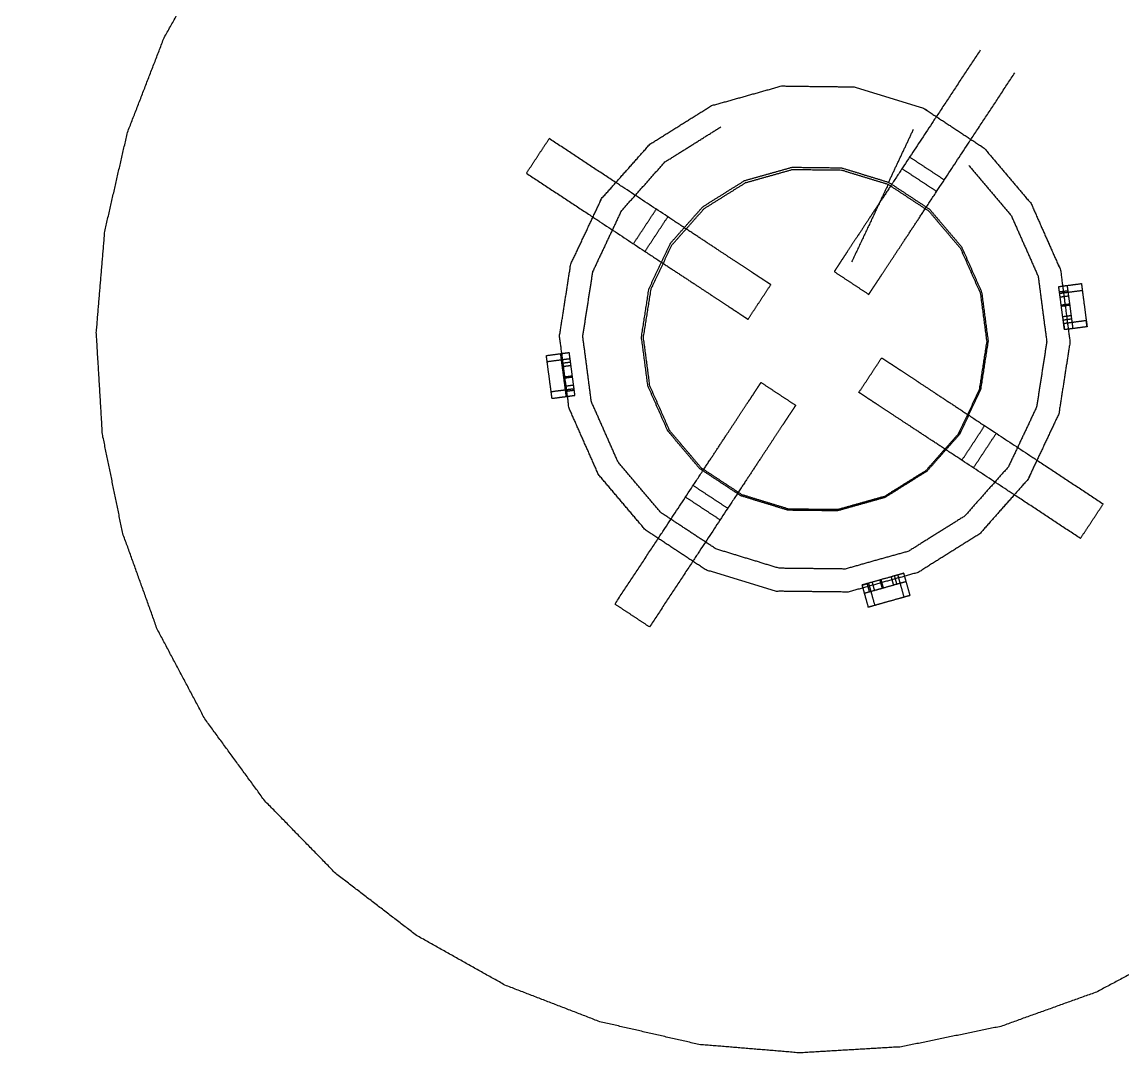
# Model space of a CAD drawing. Header units: millimetres. Extents: x 3429 to 24139, y -631 to 9878.
# Drawn here: x 8327.23 to 8360.21, y 3678.61 to 3710 of the extents above; entities that cross this region are included whole.
import ezdxf

# ---------------------------------------------------------------- set-up
doc = ezdxf.new("R2010")
doc.units = ezdxf.units.MM
for name, color, linetype, lineweight in [('multid_gorunus_3', 23, 'Continuous', 13), ('multid_gorunus_4', 15, 'Continuous', 9), ('multid_gorunus_5', 193, 'Continuous', 5), ('multid_gorunus_6', 54, 'Continuous', 0)]:
    doc.layers.add(name, color=color, linetype=linetype, lineweight=lineweight)

# ---------------------------------------------------------------- blocks, each defined once
blk = doc.blocks.new('grup-2')
at = {"layer": 'multid_gorunus_3', "lineweight": -3}
for points in [[(2177.441, 6078.846), (2177.753, 6078.882), (2178.066, 6078.918), (2178.353, 6079.02), (2178.641, 6079.123), (2178.895, 6079.284), (2179.148, 6079.445), (2179.36, 6079.656), (2179.572, 6079.868), (2179.733, 6080.121), (2179.895, 6080.374), (2179.998, 6080.661), (2180.101, 6080.949), (2180.138, 6081.261), (2180.174, 6081.574), (2179.908, 6143.349), (2179.96, 6195.118), (2179.924, 6195.431), (2179.889, 6195.744), (2179.786, 6196.031), (2179.684, 6196.318), (2179.523, 6196.572), (2179.361, 6196.826), (2179.15, 6197.038), (2178.939, 6197.249), (2178.685, 6197.411), (2178.432, 6197.573), (2178.145, 6197.676), (2177.858, 6197.779), (2177.545, 6197.815), (2177.233, 6197.852), (2142.963, 6197.886), (2108.694, 6197.92), (2108.381, 6197.885), (2108.068, 6197.849), (2107.781, 6197.746), (2107.494, 6197.644), (2107.24, 6197.483), (2106.986, 6197.322), (2106.774, 6197.11), (2106.563, 6196.899), (2106.401, 6196.646), (2106.24, 6196.392), (2106.136, 6196.105), (2106.033, 6195.818), (2105.997, 6195.505), (2105.96, 6195.193), (2106.246, 6153.417), (2106.174, 6081.648), (2106.21, 6081.335), (2106.246, 6081.023), (2106.348, 6080.735), (2106.451, 6080.448), (2106.612, 6080.194), (2106.773, 6079.941), (2106.984, 6079.729), (2107.196, 6079.517), (2107.449, 6079.355), (2107.702, 6079.194), (2107.989, 6079.091), (2108.277, 6078.988), (2108.589, 6078.951), (2108.902, 6078.915), (2143.171, 6078.88), (2177.441, 6078.846)], [(2177.441, 6078.846), (2177.753, 6078.882), (2178.066, 6078.918), (2178.353, 6079.02), (2178.641, 6079.123), (2178.895, 6079.284), (2179.148, 6079.445), (2179.36, 6079.656), (2179.572, 6079.868), (2179.733, 6080.121), (2179.895, 6080.374), (2179.998, 6080.661), (2180.101, 6080.949), (2180.138, 6081.261), (2180.174, 6081.574), (2179.908, 6143.349), (2179.96, 6195.118), (2179.924, 6195.431), (2179.889, 6195.744), (2179.786, 6196.031), (2179.684, 6196.318), (2179.523, 6196.572), (2179.361, 6196.826), (2179.15, 6197.038), (2178.939, 6197.249), (2178.685, 6197.411), (2178.432, 6197.573), (2178.145, 6197.676), (2177.858, 6197.779), (2177.545, 6197.815), (2177.233, 6197.852), (2142.963, 6197.886), (2108.694, 6197.92), (2108.381, 6197.885), (2108.068, 6197.849), (2107.781, 6197.746), (2107.494, 6197.644), (2107.24, 6197.483), (2106.986, 6197.322), (2106.774, 6197.11), (2106.563, 6196.899), (2106.401, 6196.646), (2106.24, 6196.392), (2106.136, 6196.105), (2106.033, 6195.818), (2105.997, 6195.505), (2105.96, 6195.193), (2106.246, 6153.417), (2106.174, 6081.648), (2106.21, 6081.335), (2106.246, 6081.023), (2106.348, 6080.735), (2106.451, 6080.448), (2106.612, 6080.194), (2106.773, 6079.941), (2106.984, 6079.729), (2107.196, 6079.517), (2107.449, 6079.355), (2107.702, 6079.194), (2107.989, 6079.091), (2108.277, 6078.988), (2108.589, 6078.951), (2108.902, 6078.915), (2143.171, 6078.88), (2177.441, 6078.846)], [(2178.182, 6078.431), (2177.812, 6078.388), (2177.442, 6078.346), (2143.171, 6078.38), (2108.899, 6078.415), (2108.529, 6078.458), (2108.16, 6078.501), (2107.82, 6078.623), (2107.481, 6078.745), (2107.181, 6078.936), (2106.881, 6079.127), (2106.632, 6079.377), (2106.382, 6079.627), (2106.191, 6079.927), (2106.001, 6080.227), (2105.88, 6080.567), (2105.759, 6080.907), (2105.716, 6081.277), (2105.674, 6081.647), (2105.746, 6153.418), (2105.46, 6195.195), (2105.503, 6195.565), (2105.546, 6195.935), (2105.668, 6196.274), (2105.79, 6196.614), (2105.981, 6196.913), (2106.172, 6197.213), (2106.422, 6197.463), (2106.673, 6197.713), (2106.973, 6197.903), (2107.273, 6198.093), (2107.612, 6198.215), (2107.952, 6198.336), (2108.322, 6198.378), (2108.692, 6198.42), (2142.964, 6198.386), (2177.235, 6198.352), (2177.605, 6198.309), (2177.975, 6198.266), (2178.314, 6198.144), (2178.654, 6198.022), (2178.953, 6197.831), (2179.253, 6197.64), (2179.503, 6197.39), (2179.753, 6197.139), (2179.943, 6196.839), (2180.133, 6196.539), (2180.255, 6196.2), (2180.376, 6195.86), (2180.418, 6195.49), (2180.46, 6195.12), (2180.408, 6143.348), (2180.674, 6081.571), (2180.631, 6081.201), (2180.588, 6080.832), (2180.466, 6080.492), (2180.344, 6080.153), (2180.153, 6079.853), (2179.962, 6079.553), (2179.712, 6079.304), (2179.462, 6079.054), (2179.162, 6078.863), (2178.862, 6078.673), (2178.522, 6078.552), (2178.182, 6078.431)], [(2178.182, 6078.431), (2177.812, 6078.388), (2177.442, 6078.346), (2143.171, 6078.38), (2108.899, 6078.415), (2108.529, 6078.458), (2108.16, 6078.501), (2107.82, 6078.623), (2107.481, 6078.745), (2107.181, 6078.936), (2106.881, 6079.127), (2106.632, 6079.377), (2106.382, 6079.627), (2106.191, 6079.927), (2106.001, 6080.227), (2105.88, 6080.567), (2105.759, 6080.907), (2105.716, 6081.277), (2105.674, 6081.647), (2105.746, 6153.418), (2105.46, 6195.195), (2105.503, 6195.565), (2105.546, 6195.935), (2105.668, 6196.274), (2105.79, 6196.614), (2105.981, 6196.913), (2106.172, 6197.213), (2106.422, 6197.463), (2106.673, 6197.713), (2106.973, 6197.903), (2107.273, 6198.093), (2107.612, 6198.215), (2107.952, 6198.336), (2108.322, 6198.378), (2108.692, 6198.42), (2142.964, 6198.386), (2177.235, 6198.352), (2177.605, 6198.309), (2177.975, 6198.266), (2178.314, 6198.144), (2178.654, 6198.022), (2178.953, 6197.831), (2179.253, 6197.64), (2179.503, 6197.39), (2179.753, 6197.139), (2179.943, 6196.839), (2180.133, 6196.539), (2180.255, 6196.2), (2180.376, 6195.86), (2180.418, 6195.49), (2180.46, 6195.12), (2180.408, 6143.348), (2180.674, 6081.571), (2180.631, 6081.201), (2180.588, 6080.832), (2180.466, 6080.492), (2180.344, 6080.153), (2180.153, 6079.853), (2179.962, 6079.553), (2179.712, 6079.304), (2179.462, 6079.054), (2179.162, 6078.863), (2178.862, 6078.673), (2178.522, 6078.552), (2178.182, 6078.431)]]:
    blk.add_open_spline(points, degree=2, knots=[-16, -16, -16, -15, -15, -14, -14, -13, -13, -12, -12, -11, -11, -10, -10, -9, -9, -8, -8, -7, -7, -6, -6, -5, -5, -4, -4, -3, -3, -2, -2, -1, -1, 0, 0, 1, 1, 2, 2, 3, 3, 4, 4, 5, 5, 6, 6, 7, 7, 8, 8, 9, 9, 10, 10, 11, 11, 12, 12, 13, 13, 14, 14, 15, 15, 16, 16, 16], dxfattribs=at)
at = {"layer": 'multid_gorunus_4', "lineweight": -3}
blk.add_open_spline([(2129.453, 6145.841), (2128.225, 6146.738), (2126.996, 6147.635), (2125.908, 6148.698), (2124.821, 6149.762), (2123.894, 6150.968), (2122.968, 6152.175), (2122.224, 6153.502), (2121.48, 6154.829), (2120.931, 6156.247), (2120.383, 6157.666), (2120.042, 6159.149), (2119.702, 6160.632), (2119.575, 6162.148), (2119.449, 6163.664), (2119.54, 6165.182), (2119.631, 6166.701), (2119.937, 6168.191), (2120.242, 6169.681), (2120.758, 6171.112), (2121.273, 6172.543), (2121.986, 6173.887), (2122.699, 6175.231), (2123.597, 6176.459), (2124.495, 6177.687), (2125.557, 6178.776), (2126.62, 6179.864), (2127.827, 6180.79), (2129.035, 6181.715), (2130.361, 6182.46), (2131.687, 6183.205), (2133.107, 6183.753), (2134.526, 6184.3), (2136.008, 6184.642), (2137.491, 6184.983), (2139.007, 6185.109), (2140.523, 6185.234), (2142.041, 6185.144), (2143.56, 6185.054), (2145.05, 6184.747), (2146.54, 6184.441), (2147.972, 6183.926), (2149.403, 6183.412), (2150.746, 6182.698), (2152.09, 6181.984), (2153.318, 6181.087), (2154.547, 6180.19), (2155.635, 6179.127), (2156.723, 6178.063), (2157.649, 6176.856), (2158.575, 6175.65), (2159.319, 6174.323), (2160.063, 6172.996), (2160.612, 6171.577), (2161.161, 6170.158), (2161.501, 6168.676), (2161.841, 6167.193), (2161.968, 6165.677), (2162.095, 6164.161), (2162.003, 6162.643), (2161.912, 6161.124), (2161.606, 6159.634), (2161.301, 6158.144), (2160.785, 6156.713), (2160.27, 6155.281), (2159.557, 6153.937), (2158.844, 6152.594), (2157.946, 6151.366), (2157.048, 6150.138), (2155.986, 6149.049), (2154.923, 6147.961), (2153.716, 6147.035), (2152.508, 6146.11), (2151.182, 6145.365), (2149.856, 6144.62), (2148.437, 6144.072), (2147.017, 6143.524), (2145.535, 6143.183), (2144.052, 6142.842), (2142.536, 6142.716), (2141.02, 6142.591), (2139.502, 6142.681), (2137.983, 6142.771), (2136.493, 6143.078), (2135.003, 6143.384), (2133.572, 6143.899), (2132.14, 6144.413), (2130.797, 6145.127), (2129.453, 6145.841)], degree=2, knots=[30, 30, 30, 31, 31, 32, 32, 33, 33, 34, 34, 35, 35, 36, 36, 37, 37, 38, 38, 39, 39, 40, 40, 41, 41, 42, 42, 43, 43, 44, 44, 45, 45, 46, 46, 47, 47, 48, 48, 49, 49, 50, 50, 51, 51, 52, 52, 53, 53, 54, 54, 55, 55, 56, 56, 57, 57, 58, 58, 59, 59, 60, 60, 61, 61, 62, 62, 63, 63, 64, 64, 65, 65, 66, 66, 67, 67, 68, 68, 69, 69, 70, 70, 71, 71, 72, 72, 73, 73, 74, 74, 74], dxfattribs=at)
blk.add_open_spline([(2129.453, 6145.841), (2128.225, 6146.738), (2126.996, 6147.635), (2125.908, 6148.698), (2124.821, 6149.762), (2123.894, 6150.968), (2122.968, 6152.175), (2122.224, 6153.502), (2121.48, 6154.829), (2120.931, 6156.247), (2120.383, 6157.666), (2120.042, 6159.149), (2119.702, 6160.632), (2119.575, 6162.148), (2119.449, 6163.664), (2119.54, 6165.182), (2119.631, 6166.701), (2119.937, 6168.191), (2120.242, 6169.681), (2120.758, 6171.112), (2121.273, 6172.543), (2121.986, 6173.887), (2122.699, 6175.231), (2123.597, 6176.459), (2124.495, 6177.687), (2125.557, 6178.776), (2126.62, 6179.864), (2127.827, 6180.79), (2129.035, 6181.715), (2130.361, 6182.46), (2131.687, 6183.205), (2133.107, 6183.753), (2134.526, 6184.3), (2136.008, 6184.642), (2137.491, 6184.983), (2139.007, 6185.109), (2140.523, 6185.234), (2142.041, 6185.144), (2143.56, 6185.054), (2145.05, 6184.747), (2146.54, 6184.441), (2147.972, 6183.926), (2149.403, 6183.412), (2150.746, 6182.698), (2152.09, 6181.984), (2153.318, 6181.087), (2154.547, 6180.19), (2155.635, 6179.127), (2156.723, 6178.063), (2157.649, 6176.856), (2158.575, 6175.65), (2159.319, 6174.323), (2160.063, 6172.996), (2160.612, 6171.577), (2161.161, 6170.158), (2161.501, 6168.676), (2161.841, 6167.193), (2161.968, 6165.677), (2162.095, 6164.161), (2162.003, 6162.643), (2161.912, 6161.124), (2161.606, 6159.634), (2161.301, 6158.144), (2160.785, 6156.713), (2160.27, 6155.281), (2159.557, 6153.937), (2158.844, 6152.594), (2157.946, 6151.366), (2157.048, 6150.138), (2155.986, 6149.049), (2154.923, 6147.961), (2153.716, 6147.035), (2152.508, 6146.11), (2151.182, 6145.365), (2149.856, 6144.62), (2148.437, 6144.072), (2147.017, 6143.524), (2145.535, 6143.183), (2144.052, 6142.842), (2142.536, 6142.716), (2141.02, 6142.591), (2139.502, 6142.681), (2137.983, 6142.771), (2136.493, 6143.078), (2135.003, 6143.384), (2133.572, 6143.899), (2132.14, 6144.413), (2130.797, 6145.127), (2129.453, 6145.841)], degree=2, knots=[30, 30, 30, 31, 31, 32, 32, 33, 33, 34, 34, 35, 35, 36, 36, 37, 37, 38, 38, 39, 39, 40, 40, 41, 41, 42, 42, 43, 43, 44, 44, 45, 45, 46, 46, 47, 47, 48, 48, 49, 49, 50, 50, 51, 51, 52, 52, 53, 53, 54, 54, 55, 55, 56, 56, 57, 57, 58, 58, 59, 59, 60, 60, 61, 61, 62, 62, 63, 63, 64, 64, 65, 65, 66, 66, 67, 67, 68, 68, 69, 69, 70, 70, 71, 71, 72, 72, 73, 73, 74, 74, 74], dxfattribs=at)
at = {"layer": 'multid_gorunus_5', "lineweight": -3}
for points, knots in [([(2135.622, 6172.626), (2136.265, 6171.651), (2136.908, 6170.676), (2137.436, 6169.875), (2137.964, 6169.074), (2138.231, 6168.669), (2138.499, 6168.263), (2138.726, 6167.918), (2138.954, 6167.573), (2139.141, 6167.289), (2139.328, 6167.005), (2139.474, 6166.784), (2139.62, 6166.562), (2139.725, 6166.403), (2139.829, 6166.245), (2139.892, 6166.149), (2139.955, 6166.054), (2139.976, 6166.022), (2139.997, 6165.99)], [6, 6, 6, 7, 7, 8, 8, 9, 9, 10, 10, 11, 11, 12, 12, 13, 13, 14, 14, 15, 15, 15]), ([(2135.622, 6172.626), (2136.265, 6171.651), (2136.908, 6170.676), (2137.436, 6169.875), (2137.964, 6169.074), (2138.231, 6168.669), (2138.499, 6168.263), (2138.726, 6167.918), (2138.954, 6167.573), (2139.141, 6167.289), (2139.328, 6167.005), (2139.474, 6166.784), (2139.62, 6166.562), (2139.725, 6166.403), (2139.829, 6166.245), (2139.892, 6166.149), (2139.955, 6166.054), (2139.976, 6166.022), (2139.997, 6165.99)], [6, 6, 6, 7, 7, 8, 8, 9, 9, 10, 10, 11, 11, 12, 12, 13, 13, 14, 14, 15, 15, 15]), ([(2138.961, 6165.307), (2138.94, 6165.339), (2138.919, 6165.371), (2138.856, 6165.466), (2138.794, 6165.562), (2138.689, 6165.721), (2138.584, 6165.879), (2138.438, 6166.101), (2138.292, 6166.322), (2138.105, 6166.606), (2137.918, 6166.89), (2137.691, 6167.235), (2137.463, 6167.58), (2137.196, 6167.986), (2136.928, 6168.392), (2136.4, 6169.192), (2135.872, 6169.993), (2135.229, 6170.968), (2134.587, 6171.943)], [-2, -2, -2, -1, -1, 0, 0, 1, 1, 2, 2, 3, 3, 4, 4, 5, 5, 6, 6, 7, 7, 7]), ([(2138.961, 6165.307), (2138.94, 6165.339), (2138.919, 6165.371), (2138.856, 6165.466), (2138.794, 6165.562), (2138.689, 6165.721), (2138.584, 6165.879), (2138.438, 6166.101), (2138.292, 6166.322), (2138.105, 6166.606), (2137.918, 6166.89), (2137.691, 6167.235), (2137.463, 6167.58), (2137.196, 6167.986), (2136.928, 6168.392), (2136.4, 6169.192), (2135.872, 6169.993), (2135.229, 6170.968), (2134.587, 6171.943)], [-2, -2, -2, -1, -1, 0, 0, 1, 1, 2, 2, 3, 3, 4, 4, 5, 5, 6, 6, 7, 7, 7]), ([(2141.896, 6165.598), (2141.927, 6165.619), (2141.959, 6165.64), (2142.055, 6165.703), (2142.15, 6165.765), (2142.309, 6165.87), (2142.467, 6165.975), (2142.689, 6166.121), (2142.91, 6166.267), (2143.194, 6166.454), (2143.478, 6166.641), (2143.823, 6166.868), (2144.168, 6167.096), (2144.574, 6167.363), (2144.98, 6167.631), (2145.78, 6168.159), (2146.581, 6168.687), (2147.556, 6169.329), (2148.531, 6169.972)], [-2, -2, -2, -1, -1, 0, 0, 1, 1, 2, 2, 3, 3, 4, 4, 5, 5, 6, 6, 7, 7, 7]), ([(2141.896, 6165.598), (2141.927, 6165.619), (2141.959, 6165.64), (2142.055, 6165.703), (2142.15, 6165.765), (2142.309, 6165.87), (2142.467, 6165.975), (2142.689, 6166.121), (2142.91, 6166.267), (2143.194, 6166.454), (2143.478, 6166.641), (2143.823, 6166.868), (2144.168, 6167.096), (2144.574, 6167.363), (2144.98, 6167.631), (2145.78, 6168.159), (2146.581, 6168.687), (2147.556, 6169.329), (2148.531, 6169.972)], [-2, -2, -2, -1, -1, 0, 0, 1, 1, 2, 2, 3, 3, 4, 4, 5, 5, 6, 6, 7, 7, 7]), ([(2149.214, 6168.936), (2149.043, 6169.195), (2148.873, 6169.454), (2148.702, 6169.713), (2148.531, 6169.972)], [0, 0, 0, 1, 1, 2, 2, 2]), ([(2149.214, 6168.936), (2149.043, 6169.195), (2148.873, 6169.454), (2148.702, 6169.713), (2148.531, 6169.972)], [0, 0, 0, 1, 1, 2, 2, 2]), ([(2137.736, 6169.421), (2137.477, 6169.25), (2137.218, 6169.079), (2136.959, 6168.909), (2136.7, 6168.738)], [0, 0, 0, 1, 1, 2, 2, 2]), ([(2137.736, 6169.421), (2137.477, 6169.25), (2137.218, 6169.079), (2136.959, 6168.909), (2136.7, 6168.738)], [0, 0, 0, 1, 1, 2, 2, 2]), ([(2137.964, 6169.074), (2137.705, 6168.904), (2137.446, 6168.733), (2137.187, 6168.562), (2136.928, 6168.392)], [0, 0, 0, 1, 1, 2, 2, 2]), ([(2137.964, 6169.074), (2137.705, 6168.904), (2137.446, 6168.733), (2137.187, 6168.562), (2136.928, 6168.392)], [0, 0, 0, 1, 1, 2, 2, 2]), ([(2149.214, 6168.936), (2148.239, 6168.294), (2147.264, 6167.651), (2146.463, 6167.123), (2145.663, 6166.595), (2145.257, 6166.328), (2144.851, 6166.06), (2144.506, 6165.833), (2144.161, 6165.605), (2143.877, 6165.418), (2143.593, 6165.231), (2143.372, 6165.085), (2143.15, 6164.939), (2142.991, 6164.834), (2142.833, 6164.73), (2142.737, 6164.667), (2142.642, 6164.604), (2142.61, 6164.583), (2142.578, 6164.562)], [6, 6, 6, 7, 7, 8, 8, 9, 9, 10, 10, 11, 11, 12, 12, 13, 13, 14, 14, 15, 15, 15]), ([(2149.214, 6168.936), (2148.239, 6168.294), (2147.264, 6167.651), (2146.463, 6167.123), (2145.663, 6166.595), (2145.257, 6166.328), (2144.851, 6166.06), (2144.506, 6165.833), (2144.161, 6165.605), (2143.877, 6165.418), (2143.593, 6165.231), (2143.372, 6165.085), (2143.15, 6164.939), (2142.991, 6164.834), (2142.833, 6164.73), (2142.737, 6164.667), (2142.642, 6164.604), (2142.61, 6164.583), (2142.578, 6164.562)], [6, 6, 6, 7, 7, 8, 8, 9, 9, 10, 10, 11, 11, 12, 12, 13, 13, 14, 14, 15, 15, 15]), ([(2146.009, 6166.823), (2145.838, 6167.082), (2145.667, 6167.341), (2145.497, 6167.6), (2145.326, 6167.859)], [0, 0, 0, 1, 1, 2, 2, 2]), ([(2146.009, 6166.823), (2145.838, 6167.082), (2145.667, 6167.341), (2145.497, 6167.6), (2145.326, 6167.859)], [0, 0, 0, 1, 1, 2, 2, 2]), ([(2145.663, 6166.595), (2145.492, 6166.854), (2145.321, 6167.113), (2145.15, 6167.372), (2144.98, 6167.631)], [0, 0, 0, 1, 1, 2, 2, 2]), ([(2145.663, 6166.595), (2145.492, 6166.854), (2145.321, 6167.113), (2145.15, 6167.372), (2144.98, 6167.631)], [0, 0, 0, 1, 1, 2, 2, 2]), ([(2139.997, 6165.99), (2139.738, 6165.82), (2139.479, 6165.649), (2139.22, 6165.478), (2138.961, 6165.307)], [0, 0, 0, 1, 1, 2, 2, 2]), ([(2139.997, 6165.99), (2139.738, 6165.82), (2139.479, 6165.649), (2139.22, 6165.478), (2138.961, 6165.307)], [0, 0, 0, 1, 1, 2, 2, 2]), ([(2132.593, 6165.631), (2132.583, 6165.554), (2132.573, 6165.476), (2132.547, 6165.278), (2132.521, 6165.081), (2132.491, 6164.857), (2132.462, 6164.632), (2132.442, 6164.486), (2132.423, 6164.339)], [9, 9, 9, 10, 10, 11, 11, 12, 12, 13, 13, 13]), ([(2132.593, 6165.631), (2132.583, 6165.554), (2132.573, 6165.476), (2132.547, 6165.278), (2132.521, 6165.081), (2132.491, 6164.857), (2132.462, 6164.632), (2132.442, 6164.486), (2132.423, 6164.339)], [9, 9, 9, 10, 10, 11, 11, 12, 12, 13, 13, 13]), ([(2132.423, 6164.339), (2132.633, 6164.312), (2132.842, 6164.284), (2132.972, 6164.267), (2133.101, 6164.25), (2133.12, 6164.396), (2133.139, 6164.543), (2133.169, 6164.767), (2133.199, 6164.992), (2133.225, 6165.189), (2133.251, 6165.386), (2133.261, 6165.464), (2133.271, 6165.542)], [33, 33, 33, 34, 34, 35, 35, 36, 36, 37, 37, 38, 38, 39, 39, 39]), ([(2132.423, 6164.339), (2132.633, 6164.312), (2132.842, 6164.284), (2132.972, 6164.267), (2133.101, 6164.25), (2133.12, 6164.396), (2133.139, 6164.543), (2133.169, 6164.767), (2133.199, 6164.992), (2133.225, 6165.189), (2133.251, 6165.386), (2133.261, 6165.464), (2133.271, 6165.542)], [33, 33, 33, 34, 34, 35, 35, 36, 36, 37, 37, 38, 38, 39, 39, 39]), ([(2133.271, 6165.542), (2133.142, 6165.559), (2133.013, 6165.576), (2132.803, 6165.604), (2132.593, 6165.631)], [0, 0, 0, 1, 1, 2, 2, 2]), ([(2133.271, 6165.542), (2133.142, 6165.559), (2133.013, 6165.576), (2132.803, 6165.604), (2132.593, 6165.631)], [0, 0, 0, 1, 1, 2, 2, 2]), ([(2132.842, 6164.284), (2132.862, 6164.431), (2132.881, 6164.577), (2132.911, 6164.801), (2132.94, 6165.026), (2132.966, 6165.223), (2132.992, 6165.42), (2133.003, 6165.498), (2133.013, 6165.576)], [0, 0, 0, 1, 1, 2, 2, 3, 3, 4, 4, 4]), ([(2132.842, 6164.284), (2132.862, 6164.431), (2132.881, 6164.577), (2132.911, 6164.801), (2132.94, 6165.026), (2132.966, 6165.223), (2132.992, 6165.42), (2133.003, 6165.498), (2133.013, 6165.576)], [0, 0, 0, 1, 1, 2, 2, 3, 3, 4, 4, 4]), ([(2142.578, 6164.562), (2142.408, 6164.821), (2142.237, 6165.08), (2142.066, 6165.339), (2141.896, 6165.598)], [0, 0, 0, 1, 1, 2, 2, 2]), ([(2142.578, 6164.562), (2142.408, 6164.821), (2142.237, 6165.08), (2142.066, 6165.339), (2141.896, 6165.598)], [0, 0, 0, 1, 1, 2, 2, 2]), ([(2133.245, 6165.34), (2133.115, 6165.357), (2132.986, 6165.374), (2132.777, 6165.402), (2132.567, 6165.429)], [0, 0, 0, 1, 1, 2, 2, 2]), ([(2133.245, 6165.34), (2133.115, 6165.357), (2132.986, 6165.374), (2132.777, 6165.402), (2132.567, 6165.429)], [0, 0, 0, 1, 1, 2, 2, 2]), ([(2133.126, 6164.44), (2132.997, 6164.457), (2132.868, 6164.474), (2132.658, 6164.502), (2132.448, 6164.529)], [1, 1, 1, 2, 2, 3, 3, 3]), ([(2133.126, 6164.44), (2132.997, 6164.457), (2132.868, 6164.474), (2132.658, 6164.502), (2132.448, 6164.529)], [1, 1, 1, 2, 2, 3, 3, 3]), ([(2148.617, 6163.477), (2148.407, 6163.504), (2148.197, 6163.532), (2148.068, 6163.549), (2147.939, 6163.566), (2147.92, 6163.42), (2147.9, 6163.273), (2147.871, 6163.049), (2147.841, 6162.825), (2147.815, 6162.627), (2147.789, 6162.43), (2147.779, 6162.352), (2147.769, 6162.274)], [33, 33, 33, 34, 34, 35, 35, 36, 36, 37, 37, 38, 38, 39, 39, 39]), ([(2148.617, 6163.477), (2148.407, 6163.504), (2148.197, 6163.532), (2148.068, 6163.549), (2147.939, 6163.566), (2147.92, 6163.42), (2147.9, 6163.273), (2147.871, 6163.049), (2147.841, 6162.825), (2147.815, 6162.627), (2147.789, 6162.43), (2147.779, 6162.352), (2147.769, 6162.274)], [33, 33, 33, 34, 34, 35, 35, 36, 36, 37, 37, 38, 38, 39, 39, 39]), ([(2148.197, 6163.532), (2148.178, 6163.386), (2148.159, 6163.239), (2148.129, 6163.015), (2148.1, 6162.791), (2148.073, 6162.593), (2148.047, 6162.396), (2148.037, 6162.318), (2148.027, 6162.24)], [0, 0, 0, 1, 1, 2, 2, 3, 3, 4, 4, 4]), ([(2148.197, 6163.532), (2148.178, 6163.386), (2148.159, 6163.239), (2148.129, 6163.015), (2148.1, 6162.791), (2148.073, 6162.593), (2148.047, 6162.396), (2148.037, 6162.318), (2148.027, 6162.24)], [0, 0, 0, 1, 1, 2, 2, 3, 3, 4, 4, 4]), ([(2138.574, 6163.408), (2138.542, 6163.387), (2138.51, 6163.366), (2138.415, 6163.303), (2138.32, 6163.24), (2138.161, 6163.136), (2138.002, 6163.031), (2137.781, 6162.885), (2137.559, 6162.739), (2137.276, 6162.552), (2136.992, 6162.365), (2136.647, 6162.137), (2136.301, 6161.91), (2135.896, 6161.642), (2135.49, 6161.375), (2134.689, 6160.847), (2133.889, 6160.319), (2132.914, 6159.676), (2131.939, 6159.033)], [-2, -2, -2, -1, -1, 0, 0, 1, 1, 2, 2, 3, 3, 4, 4, 5, 5, 6, 6, 7, 7, 7]), ([(2138.574, 6163.408), (2138.542, 6163.387), (2138.51, 6163.366), (2138.415, 6163.303), (2138.32, 6163.24), (2138.161, 6163.136), (2138.002, 6163.031), (2137.781, 6162.885), (2137.559, 6162.739), (2137.276, 6162.552), (2136.992, 6162.365), (2136.647, 6162.137), (2136.301, 6161.91), (2135.896, 6161.642), (2135.49, 6161.375), (2134.689, 6160.847), (2133.889, 6160.319), (2132.914, 6159.676), (2131.939, 6159.033)], [-2, -2, -2, -1, -1, 0, 0, 1, 1, 2, 2, 3, 3, 4, 4, 5, 5, 6, 6, 7, 7, 7]), ([(2139.257, 6162.372), (2139.086, 6162.631), (2138.915, 6162.89), (2138.745, 6163.149), (2138.574, 6163.408)], [0, 0, 0, 1, 1, 2, 2, 2]), ([(2139.257, 6162.372), (2139.086, 6162.631), (2138.915, 6162.89), (2138.745, 6163.149), (2138.574, 6163.408)], [0, 0, 0, 1, 1, 2, 2, 2]), ([(2147.914, 6163.376), (2148.043, 6163.359), (2148.172, 6163.342), (2148.382, 6163.315), (2148.592, 6163.287)], [1, 1, 1, 2, 2, 3, 3, 3]), ([(2147.914, 6163.376), (2148.043, 6163.359), (2148.172, 6163.342), (2148.382, 6163.315), (2148.592, 6163.287)], [1, 1, 1, 2, 2, 3, 3, 3]), ([(2148.446, 6162.185), (2148.457, 6162.263), (2148.467, 6162.341), (2148.493, 6162.538), (2148.519, 6162.735), (2148.549, 6162.96), (2148.578, 6163.184), (2148.598, 6163.33), (2148.617, 6163.477)], [9, 9, 9, 10, 10, 11, 11, 12, 12, 13, 13, 13]), ([(2148.446, 6162.185), (2148.457, 6162.263), (2148.467, 6162.341), (2148.493, 6162.538), (2148.519, 6162.735), (2148.549, 6162.96), (2148.578, 6163.184), (2148.598, 6163.33), (2148.617, 6163.477)], [9, 9, 9, 10, 10, 11, 11, 12, 12, 13, 13, 13]), ([(2142.187, 6162.669), (2141.928, 6162.498), (2141.669, 6162.327), (2141.41, 6162.157), (2141.151, 6161.986)], [0, 0, 0, 1, 1, 2, 2, 2]), ([(2142.187, 6162.669), (2141.928, 6162.498), (2141.669, 6162.327), (2141.41, 6162.157), (2141.151, 6161.986)], [0, 0, 0, 1, 1, 2, 2, 2]), ([(2146.561, 6156.033), (2145.919, 6157.008), (2145.276, 6157.984), (2144.748, 6158.784), (2144.22, 6159.585), (2143.953, 6159.991), (2143.685, 6160.396), (2143.458, 6160.741), (2143.23, 6161.087), (2143.043, 6161.37), (2142.856, 6161.654), (2142.71, 6161.876), (2142.564, 6162.097), (2142.459, 6162.256), (2142.355, 6162.414), (2142.292, 6162.51), (2142.229, 6162.605), (2142.208, 6162.637), (2142.187, 6162.669)], [6, 6, 6, 7, 7, 8, 8, 9, 9, 10, 10, 11, 11, 12, 12, 13, 13, 14, 14, 15, 15, 15]), ([(2146.561, 6156.033), (2145.919, 6157.008), (2145.276, 6157.984), (2144.748, 6158.784), (2144.22, 6159.585), (2143.953, 6159.991), (2143.685, 6160.396), (2143.458, 6160.741), (2143.23, 6161.087), (2143.043, 6161.37), (2142.856, 6161.654), (2142.71, 6161.876), (2142.564, 6162.097), (2142.459, 6162.256), (2142.355, 6162.414), (2142.292, 6162.51), (2142.229, 6162.605), (2142.208, 6162.637), (2142.187, 6162.669)], [6, 6, 6, 7, 7, 8, 8, 9, 9, 10, 10, 11, 11, 12, 12, 13, 13, 14, 14, 15, 15, 15]), ([(2132.621, 6157.997), (2133.597, 6158.64), (2134.572, 6159.283), (2135.372, 6159.811), (2136.173, 6160.339), (2136.579, 6160.606), (2136.984, 6160.874), (2137.33, 6161.101), (2137.675, 6161.329), (2137.959, 6161.516), (2138.242, 6161.703), (2138.464, 6161.849), (2138.685, 6161.995), (2138.844, 6162.1), (2139.003, 6162.204), (2139.098, 6162.267), (2139.193, 6162.33), (2139.225, 6162.351), (2139.257, 6162.372)], [6, 6, 6, 7, 7, 8, 8, 9, 9, 10, 10, 11, 11, 12, 12, 13, 13, 14, 14, 15, 15, 15]), ([(2132.621, 6157.997), (2133.597, 6158.64), (2134.572, 6159.283), (2135.372, 6159.811), (2136.173, 6160.339), (2136.579, 6160.606), (2136.984, 6160.874), (2137.33, 6161.101), (2137.675, 6161.329), (2137.959, 6161.516), (2138.242, 6161.703), (2138.464, 6161.849), (2138.685, 6161.995), (2138.844, 6162.1), (2139.003, 6162.204), (2139.098, 6162.267), (2139.193, 6162.33), (2139.225, 6162.351), (2139.257, 6162.372)], [6, 6, 6, 7, 7, 8, 8, 9, 9, 10, 10, 11, 11, 12, 12, 13, 13, 14, 14, 15, 15, 15]), ([(2147.769, 6162.274), (2147.898, 6162.257), (2148.027, 6162.24), (2148.237, 6162.212), (2148.446, 6162.185)], [0, 0, 0, 1, 1, 2, 2, 2]), ([(2147.769, 6162.274), (2147.898, 6162.257), (2148.027, 6162.24), (2148.237, 6162.212), (2148.446, 6162.185)], [0, 0, 0, 1, 1, 2, 2, 2]), ([(2147.795, 6162.476), (2147.924, 6162.459), (2148.054, 6162.442), (2148.263, 6162.415), (2148.473, 6162.387)], [0, 0, 0, 1, 1, 2, 2, 2]), ([(2147.795, 6162.476), (2147.924, 6162.459), (2148.054, 6162.442), (2148.263, 6162.415), (2148.473, 6162.387)], [0, 0, 0, 1, 1, 2, 2, 2]), ([(2141.151, 6161.986), (2141.172, 6161.954), (2141.193, 6161.922), (2141.256, 6161.827), (2141.319, 6161.732), (2141.423, 6161.573), (2141.528, 6161.414), (2141.674, 6161.193), (2141.82, 6160.971), (2142.007, 6160.688), (2142.194, 6160.404), (2142.422, 6160.059), (2142.649, 6159.713), (2142.917, 6159.308), (2143.184, 6158.902), (2143.712, 6158.101), (2144.24, 6157.301), (2144.883, 6156.326), (2145.526, 6155.35)], [-2, -2, -2, -1, -1, 0, 0, 1, 1, 2, 2, 3, 3, 4, 4, 5, 5, 6, 6, 7, 7, 7]), ([(2141.151, 6161.986), (2141.172, 6161.954), (2141.193, 6161.922), (2141.256, 6161.827), (2141.319, 6161.732), (2141.423, 6161.573), (2141.528, 6161.414), (2141.674, 6161.193), (2141.82, 6160.971), (2142.007, 6160.688), (2142.194, 6160.404), (2142.422, 6160.059), (2142.649, 6159.713), (2142.917, 6159.308), (2143.184, 6158.902), (2143.712, 6158.101), (2144.24, 6157.301), (2144.883, 6156.326), (2145.526, 6155.35)], [-2, -2, -2, -1, -1, 0, 0, 1, 1, 2, 2, 3, 3, 4, 4, 5, 5, 6, 6, 7, 7, 7]), ([(2136.173, 6160.339), (2136.002, 6160.598), (2135.831, 6160.857), (2135.661, 6161.116), (2135.49, 6161.375)], [0, 0, 0, 1, 1, 2, 2, 2]), ([(2136.173, 6160.339), (2136.002, 6160.598), (2135.831, 6160.857), (2135.661, 6161.116), (2135.49, 6161.375)], [0, 0, 0, 1, 1, 2, 2, 2]), ([(2135.827, 6160.11), (2135.656, 6160.369), (2135.485, 6160.628), (2135.314, 6160.887), (2135.144, 6161.146)], [0, 0, 0, 1, 1, 2, 2, 2]), ([(2135.827, 6160.11), (2135.656, 6160.369), (2135.485, 6160.628), (2135.314, 6160.887), (2135.144, 6161.146)], [0, 0, 0, 1, 1, 2, 2, 2]), ([(2144.22, 6159.585), (2143.961, 6159.414), (2143.702, 6159.243), (2143.443, 6159.073), (2143.184, 6158.902)], [0, 0, 0, 1, 1, 2, 2, 2]), ([(2144.22, 6159.585), (2143.961, 6159.414), (2143.702, 6159.243), (2143.443, 6159.073), (2143.184, 6158.902)], [0, 0, 0, 1, 1, 2, 2, 2]), ([(2144.448, 6159.238), (2144.189, 6159.068), (2143.931, 6158.897), (2143.672, 6158.726), (2143.413, 6158.556)], [0, 0, 0, 1, 1, 2, 2, 2]), ([(2144.448, 6159.238), (2144.189, 6159.068), (2143.931, 6158.897), (2143.672, 6158.726), (2143.413, 6158.556)], [0, 0, 0, 1, 1, 2, 2, 2]), ([(2132.621, 6157.997), (2132.451, 6158.256), (2132.28, 6158.515), (2132.109, 6158.774), (2131.939, 6159.033)], [0, 0, 0, 1, 1, 2, 2, 2]), ([(2132.621, 6157.997), (2132.451, 6158.256), (2132.28, 6158.515), (2132.109, 6158.774), (2131.939, 6159.033)], [0, 0, 0, 1, 1, 2, 2, 2]), ([(2137.726, 6156.296), (2137.783, 6156.5), (2137.84, 6156.704), (2137.875, 6156.829), (2137.91, 6156.955), (2138.053, 6156.915), (2138.195, 6156.875), (2138.413, 6156.814), (2138.631, 6156.752), (2138.822, 6156.699), (2139.014, 6156.645), (2139.089, 6156.623), (2139.165, 6156.602), (2139.089, 6156.623), (2139.014, 6156.645), (2138.991, 6156.651), (2138.969, 6156.657)], [33, 33, 33, 34, 34, 35, 35, 36, 36, 37, 37, 38, 38, 39, 39, 40, 40, 40.117163, 40.117163, 40.117163]), ([(2137.726, 6156.296), (2137.783, 6156.5), (2137.84, 6156.704), (2137.875, 6156.829), (2137.91, 6156.955), (2138.053, 6156.915), (2138.195, 6156.875), (2138.413, 6156.814), (2138.631, 6156.752), (2138.822, 6156.699), (2139.014, 6156.645), (2139.089, 6156.623), (2139.165, 6156.602), (2139.089, 6156.623), (2139.014, 6156.645), (2138.991, 6156.651), (2138.969, 6156.657)], [33, 33, 33, 34, 34, 35, 35, 36, 36, 37, 37, 38, 38, 39, 39, 40, 40, 40.117163, 40.117163, 40.117163]), ([(2137.84, 6156.704), (2137.982, 6156.664), (2138.124, 6156.624), (2138.342, 6156.563), (2138.56, 6156.501), (2138.752, 6156.448), (2138.943, 6156.394), (2139.019, 6156.373), (2139.095, 6156.351)], [0, 0, 0, 1, 1, 2, 2, 3, 3, 4, 4, 4]), ([(2137.84, 6156.704), (2137.982, 6156.664), (2138.124, 6156.624), (2138.342, 6156.563), (2138.56, 6156.501), (2138.752, 6156.448), (2138.943, 6156.394), (2139.019, 6156.373), (2139.095, 6156.351)], [0, 0, 0, 1, 1, 2, 2, 3, 3, 4, 4, 4]), ([(2138.095, 6156.903), (2138.06, 6156.777), (2138.024, 6156.652), (2137.967, 6156.448), (2137.91, 6156.245)], [1, 1, 1, 2, 2, 3, 3, 3]), ([(2138.095, 6156.903), (2138.06, 6156.777), (2138.024, 6156.652), (2137.967, 6156.448), (2137.91, 6156.245)], [1, 1, 1, 2, 2, 3, 3, 3]), ([(2138.969, 6156.657), (2138.934, 6156.532), (2138.898, 6156.406), (2138.841, 6156.203), (2138.784, 6155.999)], [0, 0, 0, 1, 1, 2, 2, 2]), ([(2138.969, 6156.657), (2138.934, 6156.532), (2138.898, 6156.406), (2138.841, 6156.203), (2138.784, 6155.999)], [0, 0, 0, 1, 1, 2, 2, 2]), ([(2139.165, 6156.602), (2139.089, 6156.623), (2139.014, 6156.645), (2138.991, 6156.651), (2138.969, 6156.657)], [39, 39, 39, 40, 40, 40.117163, 40.117163, 40.117163]), ([(2139.165, 6156.602), (2139.089, 6156.623), (2139.014, 6156.645), (2138.991, 6156.651), (2138.969, 6156.657)], [39, 39, 39, 40, 40, 40.117163, 40.117163, 40.117163]), ([(2139.165, 6156.602), (2139.13, 6156.477), (2139.095, 6156.351), (2139.037, 6156.148), (2138.98, 6155.944)], [0, 0, 0, 1, 1, 2, 2, 2]), ([(2139.165, 6156.602), (2139.13, 6156.477), (2139.095, 6156.351), (2139.037, 6156.148), (2138.98, 6155.944)], [0, 0, 0, 1, 1, 2, 2, 2]), ([(2138.98, 6155.944), (2138.904, 6155.965), (2138.829, 6155.986), (2138.637, 6156.04), (2138.446, 6156.094), (2138.228, 6156.155), (2138.01, 6156.216), (2137.868, 6156.256), (2137.726, 6156.296)], [9, 9, 9, 10, 10, 11, 11, 12, 12, 13, 13, 13]), ([(2138.98, 6155.944), (2138.904, 6155.965), (2138.829, 6155.986), (2138.637, 6156.04), (2138.446, 6156.094), (2138.228, 6156.155), (2138.01, 6156.216), (2137.868, 6156.256), (2137.726, 6156.296)], [9, 9, 9, 10, 10, 11, 11, 12, 12, 13, 13, 13]), ([(2146.561, 6156.033), (2146.303, 6155.863), (2146.044, 6155.692), (2145.785, 6155.521), (2145.526, 6155.35)], [0, 0, 0, 1, 1, 2, 2, 2]), ([(2146.561, 6156.033), (2146.303, 6155.863), (2146.044, 6155.692), (2145.785, 6155.521), (2145.526, 6155.35)], [0, 0, 0, 1, 1, 2, 2, 2])]:
    blk.add_open_spline(points, degree=2, knots=knots, dxfattribs=at)
for points in [[(2138.38, 6168.604), (2138.927, 6167.442), (2139.474, 6166.28)], [(2138.38, 6168.604), (2138.927, 6167.442), (2139.474, 6166.28)], [(2133.23, 6165.231), (2133.101, 6165.248), (2132.972, 6165.265)], [(2133.23, 6165.231), (2133.101, 6165.248), (2132.972, 6165.265)], [(2133.251, 6165.386), (2133.122, 6165.403), (2132.992, 6165.42)], [(2133.251, 6165.386), (2133.122, 6165.403), (2132.992, 6165.42)], [(2133.194, 6164.956), (2133.065, 6164.974), (2132.936, 6164.991)], [(2133.194, 6164.956), (2133.065, 6164.974), (2132.936, 6164.991)], [(2133.199, 6164.992), (2133.069, 6165.009), (2132.94, 6165.026)], [(2133.199, 6164.992), (2133.069, 6165.009), (2132.94, 6165.026)], [(2132.423, 6164.339), (2132.435, 6164.434), (2132.448, 6164.529)], [(2132.423, 6164.339), (2132.435, 6164.434), (2132.448, 6164.529)], [(2133.139, 6164.543), (2133.01, 6164.56), (2132.881, 6164.577)], [(2133.139, 6164.543), (2133.01, 6164.56), (2132.881, 6164.577)], [(2133.153, 6164.644), (2133.024, 6164.661), (2132.894, 6164.678)], [(2133.153, 6164.644), (2133.024, 6164.661), (2132.894, 6164.678)], [(2133.126, 6164.44), (2133.113, 6164.345), (2133.101, 6164.25)], [(2133.126, 6164.44), (2133.113, 6164.345), (2133.101, 6164.25)], [(2133.126, 6164.44), (2133.113, 6164.345), (2133.101, 6164.25)], [(2133.126, 6164.44), (2133.113, 6164.345), (2133.101, 6164.25)], [(2147.9, 6163.273), (2148.03, 6163.256), (2148.159, 6163.239)], [(2147.9, 6163.273), (2148.03, 6163.256), (2148.159, 6163.239)], [(2147.846, 6162.86), (2147.975, 6162.843), (2148.104, 6162.826)], [(2147.846, 6162.86), (2147.975, 6162.843), (2148.104, 6162.826)], [(2147.887, 6163.172), (2148.016, 6163.155), (2148.145, 6163.138)], [(2147.887, 6163.172), (2148.016, 6163.155), (2148.145, 6163.138)], [(2147.81, 6162.585), (2147.939, 6162.568), (2148.068, 6162.551)], [(2147.81, 6162.585), (2147.939, 6162.568), (2148.068, 6162.551)], [(2147.841, 6162.825), (2147.97, 6162.808), (2148.1, 6162.791)], [(2147.841, 6162.825), (2147.97, 6162.808), (2148.1, 6162.791)], [(2147.789, 6162.43), (2147.918, 6162.413), (2148.047, 6162.396)], [(2147.789, 6162.43), (2147.918, 6162.413), (2148.047, 6162.396)], [(2138.195, 6156.875), (2138.16, 6156.749), (2138.124, 6156.624)], [(2138.195, 6156.875), (2138.16, 6156.749), (2138.124, 6156.624)], [(2138.293, 6156.847), (2138.258, 6156.722), (2138.222, 6156.596)], [(2138.293, 6156.847), (2138.258, 6156.722), (2138.222, 6156.596)], [(2138.597, 6156.762), (2138.561, 6156.636), (2138.526, 6156.511)], [(2138.597, 6156.762), (2138.561, 6156.636), (2138.526, 6156.511)], [(2138.631, 6156.752), (2138.595, 6156.627), (2138.56, 6156.501)], [(2138.631, 6156.752), (2138.595, 6156.627), (2138.56, 6156.501)], [(2138.863, 6156.687), (2138.828, 6156.561), (2138.793, 6156.436)], [(2138.863, 6156.687), (2138.828, 6156.561), (2138.793, 6156.436)], [(2139.014, 6156.645), (2138.978, 6156.519), (2138.943, 6156.394)], [(2139.014, 6156.645), (2138.978, 6156.519), (2138.943, 6156.394)]]:
    blk.add_open_spline(points, degree=2, dxfattribs=at)
at = {"layer": 'multid_gorunus_6', "lineweight": -3}
for points, knots in [([(2139.579, 6156.392), (2138.532, 6156.686), (2137.484, 6156.98), (2136.562, 6157.558), (2135.64, 6158.135), (2134.919, 6158.949), (2134.197, 6159.763), (2133.733, 6160.747), (2133.27, 6161.731), (2133.102, 6162.806), (2132.935, 6163.881), (2133.077, 6164.959), (2133.219, 6166.038), (2133.66, 6167.033), (2134.1, 6168.028), (2134.803, 6168.858), (2135.506, 6169.688), (2136.414, 6170.287), (2137.322, 6170.886), (2138.362, 6171.205), (2139.403, 6171.523), (2140.49, 6171.536), (2141.578, 6171.549), (2142.625, 6171.254), (2143.673, 6170.96), (2144.595, 6170.383), (2145.517, 6169.805), (2146.239, 6168.991), (2146.961, 6168.178), (2147.424, 6167.193), (2147.887, 6166.209), (2148.055, 6165.134), (2148.222, 6164.059), (2148.08, 6162.981), (2147.938, 6161.902), (2147.497, 6160.908), (2147.057, 6159.913), (2146.354, 6159.082), (2145.651, 6158.252), (2144.743, 6157.653), (2143.835, 6157.054), (2142.795, 6156.736), (2141.755, 6156.417), (2140.667, 6156.404), (2139.579, 6156.392)], [-9, -9, -9, -8, -8, -7, -7, -6, -6, -5, -5, -4, -4, -3, -3, -2, -2, -1, -1, 0, 0, 1, 1, 2, 2, 3, 3, 4, 4, 5, 5, 6, 6, 7, 7, 8, 8, 9, 9, 10, 10, 11, 11, 12, 12, 13, 13, 13]), ([(2139.579, 6156.392), (2138.532, 6156.686), (2137.484, 6156.98), (2136.562, 6157.558), (2135.64, 6158.135), (2134.919, 6158.949), (2134.197, 6159.763), (2133.733, 6160.747), (2133.27, 6161.731), (2133.102, 6162.806), (2132.935, 6163.881), (2133.077, 6164.959), (2133.219, 6166.038), (2133.66, 6167.033), (2134.1, 6168.028), (2134.803, 6168.858), (2135.506, 6169.688), (2136.414, 6170.287), (2137.322, 6170.886), (2138.362, 6171.205), (2139.403, 6171.523), (2140.49, 6171.536), (2141.578, 6171.549), (2142.625, 6171.254), (2143.673, 6170.96), (2144.595, 6170.383), (2145.517, 6169.805), (2146.239, 6168.991), (2146.961, 6168.178), (2147.424, 6167.193), (2147.887, 6166.209), (2148.055, 6165.134), (2148.222, 6164.059), (2148.08, 6162.981), (2147.938, 6161.902), (2147.497, 6160.908), (2147.057, 6159.913), (2146.354, 6159.082), (2145.651, 6158.252), (2144.743, 6157.653), (2143.835, 6157.054), (2142.795, 6156.736), (2141.755, 6156.417), (2140.667, 6156.404), (2139.579, 6156.392)], [-9, -9, -9, -8, -8, -7, -7, -6, -6, -5, -5, -4, -4, -3, -3, -2, -2, -1, -1, 0, 0, 1, 1, 2, 2, 3, 3, 4, 4, 5, 5, 6, 6, 7, 7, 8, 8, 9, 9, 10, 10, 11, 11, 12, 12, 13, 13, 13]), ([(2137.322, 6170.886), (2136.414, 6170.287), (2135.506, 6169.688), (2134.803, 6168.858), (2134.1, 6168.028), (2133.66, 6167.033), (2133.219, 6166.038), (2133.077, 6164.959), (2132.935, 6163.881), (2133.102, 6162.806), (2133.27, 6161.731), (2133.733, 6160.747), (2134.197, 6159.763)], [34, 34, 34, 35, 35, 36, 36, 37, 37, 38, 38, 39, 39, 40, 40, 40]), ([(2137.322, 6170.886), (2136.414, 6170.287), (2135.506, 6169.688), (2134.803, 6168.858), (2134.1, 6168.028), (2133.66, 6167.033), (2133.219, 6166.038), (2133.077, 6164.959), (2132.935, 6163.881), (2133.102, 6162.806), (2133.27, 6161.731), (2133.733, 6160.747), (2134.197, 6159.763)], [34, 34, 34, 35, 35, 36, 36, 37, 37, 38, 38, 39, 39, 40, 40, 40]), ([(2139.897, 6158.86), (2139.193, 6159.058), (2138.489, 6159.256), (2137.869, 6159.644), (2137.249, 6160.032), (2136.764, 6160.58), (2136.279, 6161.127), (2135.967, 6161.788), (2135.655, 6162.45), (2135.543, 6163.173), (2135.43, 6163.895), (2135.526, 6164.62), (2135.622, 6165.345), (2135.918, 6166.014), (2136.214, 6166.683), (2136.686, 6167.241), (2137.159, 6167.799), (2137.769, 6168.202), (2138.38, 6168.604), (2139.079, 6168.819), (2139.778, 6169.033), (2140.51, 6169.041), (2141.241, 6169.05), (2141.945, 6168.852), (2142.649, 6168.654), (2143.269, 6168.266), (2143.889, 6167.878), (2144.374, 6167.331), (2144.859, 6166.784), (2145.171, 6166.122), (2145.482, 6165.46), (2145.595, 6164.738), (2145.708, 6164.015), (2145.612, 6163.29), (2145.516, 6162.565), (2145.22, 6161.896), (2144.924, 6161.228), (2144.452, 6160.669), (2143.979, 6160.111), (2143.369, 6159.708), (2142.758, 6159.306), (2142.059, 6159.092), (2141.36, 6158.877), (2140.628, 6158.869), (2139.897, 6158.86)], [-9, -9, -9, -8, -8, -7, -7, -6, -6, -5, -5, -4, -4, -3, -3, -2, -2, -1, -1, 0, 0, 1, 1, 2, 2, 3, 3, 4, 4, 5, 5, 6, 6, 7, 7, 8, 8, 9, 9, 10, 10, 11, 11, 12, 12, 13, 13, 13]), ([(2139.897, 6158.86), (2139.193, 6159.058), (2138.489, 6159.256), (2137.869, 6159.644), (2137.249, 6160.032), (2136.764, 6160.58), (2136.279, 6161.127), (2135.967, 6161.788), (2135.655, 6162.45), (2135.543, 6163.173), (2135.43, 6163.895), (2135.526, 6164.62), (2135.622, 6165.345), (2135.918, 6166.014), (2136.214, 6166.683), (2136.686, 6167.241), (2137.159, 6167.799), (2137.769, 6168.202), (2138.38, 6168.604), (2139.079, 6168.819), (2139.778, 6169.033), (2140.51, 6169.041), (2141.241, 6169.05), (2141.945, 6168.852), (2142.649, 6168.654), (2143.269, 6168.266), (2143.889, 6167.878), (2144.374, 6167.331), (2144.859, 6166.784), (2145.171, 6166.122), (2145.482, 6165.46), (2145.595, 6164.738), (2145.708, 6164.015), (2145.612, 6163.29), (2145.516, 6162.565), (2145.22, 6161.896), (2144.924, 6161.228), (2144.452, 6160.669), (2143.979, 6160.111), (2143.369, 6159.708), (2142.758, 6159.306), (2142.059, 6159.092), (2141.36, 6158.877), (2140.628, 6158.869), (2139.897, 6158.86)], [-9, -9, -9, -8, -8, -7, -7, -6, -6, -5, -5, -4, -4, -3, -3, -2, -2, -1, -1, 0, 0, 1, 1, 2, 2, 3, 3, 4, 4, 5, 5, 6, 6, 7, 7, 8, 8, 9, 9, 10, 10, 11, 11, 12, 12, 13, 13, 13]), ([(2138.38, 6168.604), (2137.769, 6168.202), (2137.159, 6167.799), (2136.686, 6167.241), (2136.214, 6166.683), (2135.918, 6166.014), (2135.622, 6165.345), (2135.526, 6164.62), (2135.43, 6163.895), (2135.543, 6163.173), (2135.655, 6162.45), (2135.967, 6161.788), (2136.279, 6161.127)], [34, 34, 34, 35, 35, 36, 36, 37, 37, 38, 38, 39, 39, 40, 40, 40]), ([(2138.38, 6168.604), (2137.769, 6168.202), (2137.159, 6167.799), (2136.686, 6167.241), (2136.214, 6166.683), (2135.918, 6166.014), (2135.622, 6165.345), (2135.526, 6164.62), (2135.43, 6163.895), (2135.543, 6163.173), (2135.655, 6162.45), (2135.967, 6161.788), (2136.279, 6161.127)], [34, 34, 34, 35, 35, 36, 36, 37, 37, 38, 38, 39, 39, 40, 40, 40]), ([(2139.579, 6156.392), (2140.667, 6156.404), (2141.755, 6156.417), (2142.795, 6156.736), (2143.835, 6157.054), (2144.743, 6157.653), (2145.651, 6158.252), (2146.354, 6159.082), (2147.057, 6159.913), (2147.497, 6160.908), (2147.938, 6161.902), (2148.08, 6162.981), (2148.222, 6164.059), (2148.055, 6165.134), (2147.887, 6166.209), (2147.424, 6167.193), (2146.961, 6168.178)], [21, 21, 21, 22, 22, 23, 23, 24, 24, 25, 25, 26, 26, 27, 27, 28, 28, 29, 29, 29]), ([(2139.579, 6156.392), (2140.667, 6156.404), (2141.755, 6156.417), (2142.795, 6156.736), (2143.835, 6157.054), (2144.743, 6157.653), (2145.651, 6158.252), (2146.354, 6159.082), (2147.057, 6159.913), (2147.497, 6160.908), (2147.938, 6161.902), (2148.08, 6162.981), (2148.222, 6164.059), (2148.055, 6165.134), (2147.887, 6166.209), (2147.424, 6167.193), (2146.961, 6168.178)], [21, 21, 21, 22, 22, 23, 23, 24, 24, 25, 25, 26, 26, 27, 27, 28, 28, 29, 29, 29]), ([(2139.897, 6158.86), (2140.628, 6158.869), (2141.36, 6158.877), (2142.059, 6159.092), (2142.758, 6159.306), (2143.369, 6159.708), (2143.979, 6160.111), (2144.452, 6160.669), (2144.924, 6161.228), (2145.22, 6161.896), (2145.516, 6162.565), (2145.612, 6163.29), (2145.708, 6164.015), (2145.595, 6164.738), (2145.482, 6165.46), (2145.171, 6166.122), (2144.859, 6166.784)], [21, 21, 21, 22, 22, 23, 23, 24, 24, 25, 25, 26, 26, 27, 27, 28, 28, 29, 29, 29]), ([(2139.897, 6158.86), (2140.628, 6158.869), (2141.36, 6158.877), (2142.059, 6159.092), (2142.758, 6159.306), (2143.369, 6159.708), (2143.979, 6160.111), (2144.452, 6160.669), (2144.924, 6161.228), (2145.22, 6161.896), (2145.516, 6162.565), (2145.612, 6163.29), (2145.708, 6164.015), (2145.595, 6164.738), (2145.482, 6165.46), (2145.171, 6166.122), (2144.859, 6166.784)], [21, 21, 21, 22, 22, 23, 23, 24, 24, 25, 25, 26, 26, 27, 27, 28, 28, 29, 29, 29])]:
    blk.add_open_spline(points, degree=2, knots=knots, dxfattribs=at)
for points in [[(2138.367, 6168.666), (2137.993, 6169.461), (2137.619, 6170.256)], [(2138.367, 6168.666), (2137.993, 6169.461), (2137.619, 6170.256)], [(2145.067, 6169.274), (2144.229, 6169.799), (2143.391, 6170.324)], [(2145.067, 6169.274), (2144.229, 6169.799), (2143.391, 6170.324)], [(2135.968, 6169.168), (2135.329, 6168.413), (2134.69, 6167.658)], [(2135.968, 6169.168), (2135.329, 6168.413), (2134.69, 6167.658)], [(2146.38, 6167.795), (2145.723, 6168.534), (2145.067, 6169.274)], [(2146.38, 6167.795), (2145.723, 6168.534), (2145.067, 6169.274)], [(2139.78, 6169.099), (2139.074, 6168.883), (2138.367, 6168.666)], [(2139.78, 6169.099), (2139.074, 6168.883), (2138.367, 6168.666)], [(2141.257, 6169.116), (2140.519, 6169.108), (2139.78, 6169.099)], [(2141.257, 6169.116), (2140.519, 6169.108), (2139.78, 6169.099)], [(2142.68, 6168.717), (2141.968, 6168.917), (2141.257, 6169.116)], [(2142.68, 6168.717), (2141.968, 6168.917), (2141.257, 6169.116)], [(2138.367, 6168.666), (2137.751, 6168.26), (2137.134, 6167.853)], [(2138.367, 6168.666), (2137.751, 6168.26), (2137.134, 6167.853)], [(2143.932, 6167.932), (2143.306, 6168.325), (2142.68, 6168.717)], [(2143.932, 6167.932), (2143.306, 6168.325), (2142.68, 6168.717)], [(2137.134, 6167.853), (2136.657, 6167.289), (2136.179, 6166.725)], [(2137.134, 6167.853), (2136.657, 6167.289), (2136.179, 6166.725)], [(2144.912, 6166.827), (2144.422, 6167.38), (2143.932, 6167.932)], [(2144.912, 6166.827), (2144.422, 6167.38), (2143.932, 6167.932)], [(2134.69, 6167.658), (2134.29, 6166.754), (2133.889, 6165.85)], [(2134.69, 6167.658), (2134.29, 6166.754), (2133.889, 6165.85)], [(2146.38, 6167.795), (2146.801, 6166.9), (2147.222, 6166.005)], [(2146.38, 6167.795), (2146.801, 6166.9), (2147.222, 6166.005)], [(2144.912, 6166.827), (2145.227, 6166.159), (2145.542, 6165.491)], [(2144.912, 6166.827), (2145.227, 6166.159), (2145.542, 6165.491)], [(2136.179, 6166.725), (2135.88, 6166.05), (2135.581, 6165.374)], [(2136.179, 6166.725), (2135.88, 6166.05), (2135.581, 6165.374)], [(2133.889, 6165.85), (2133.76, 6164.869), (2133.631, 6163.889)], [(2133.889, 6165.85), (2133.76, 6164.869), (2133.631, 6163.889)], [(2147.526, 6164.051), (2147.374, 6165.028), (2147.222, 6166.005)], [(2147.526, 6164.051), (2147.374, 6165.028), (2147.222, 6166.005)], [(2135.581, 6165.374), (2135.485, 6164.642), (2135.388, 6163.91)], [(2135.581, 6165.374), (2135.485, 6164.642), (2135.388, 6163.91)], [(2145.769, 6164.031), (2145.655, 6164.761), (2145.542, 6165.491)], [(2145.769, 6164.031), (2145.655, 6164.761), (2145.542, 6165.491)], [(2133.631, 6163.889), (2133.783, 6162.912), (2133.935, 6161.935)], [(2133.631, 6163.889), (2133.783, 6162.912), (2133.935, 6161.935)], [(2135.388, 6163.91), (2135.502, 6163.18), (2135.615, 6162.45)], [(2135.388, 6163.91), (2135.502, 6163.18), (2135.615, 6162.45)], [(2145.576, 6162.566), (2145.672, 6163.298), (2145.769, 6164.031)], [(2145.576, 6162.566), (2145.672, 6163.298), (2145.769, 6164.031)], [(2147.268, 6162.091), (2147.397, 6163.071), (2147.526, 6164.051)], [(2147.268, 6162.091), (2147.397, 6163.071), (2147.526, 6164.051)], [(2144.978, 6161.215), (2145.277, 6161.89), (2145.576, 6162.566)], [(2144.978, 6161.215), (2145.277, 6161.89), (2145.576, 6162.566)], [(2135.615, 6162.45), (2135.93, 6161.781), (2136.245, 6161.113)], [(2135.615, 6162.45), (2135.93, 6161.781), (2136.245, 6161.113)], [(2133.935, 6161.935), (2134.356, 6161.04), (2134.778, 6160.146)], [(2133.935, 6161.935), (2134.356, 6161.04), (2134.778, 6160.146)], [(2146.467, 6160.282), (2146.867, 6161.186), (2147.268, 6162.091)], [(2146.467, 6160.282), (2146.867, 6161.186), (2147.268, 6162.091)], [(2144.023, 6160.087), (2144.501, 6160.651), (2144.978, 6161.215)], [(2144.023, 6160.087), (2144.501, 6160.651), (2144.978, 6161.215)], [(2136.245, 6161.113), (2136.735, 6160.56), (2137.225, 6160.008)], [(2136.245, 6161.113), (2136.735, 6160.56), (2137.225, 6160.008)], [(2145.19, 6158.773), (2145.828, 6159.527), (2146.467, 6160.282)], [(2145.19, 6158.773), (2145.828, 6159.527), (2146.467, 6160.282)], [(2134.778, 6160.146), (2135.434, 6159.406), (2136.09, 6158.666)], [(2134.778, 6160.146), (2135.434, 6159.406), (2136.09, 6158.666)], [(2137.225, 6160.008), (2137.851, 6159.616), (2138.477, 6159.224)], [(2137.225, 6160.008), (2137.851, 6159.616), (2138.477, 6159.224)], [(2142.79, 6159.274), (2143.407, 6159.681), (2144.023, 6160.087)], [(2142.79, 6159.274), (2143.407, 6159.681), (2144.023, 6160.087)], [(2141.377, 6158.841), (2142.084, 6159.058), (2142.79, 6159.274)], [(2141.377, 6158.841), (2142.084, 6159.058), (2142.79, 6159.274)], [(2138.477, 6159.224), (2139.189, 6159.024), (2139.9, 6158.824)], [(2138.477, 6159.224), (2139.189, 6159.024), (2139.9, 6158.824)], [(2136.09, 6158.666), (2136.928, 6158.141), (2137.766, 6157.617)], [(2136.09, 6158.666), (2136.928, 6158.141), (2137.766, 6157.617)], [(2139.9, 6158.824), (2140.639, 6158.833), (2141.377, 6158.841)], [(2139.9, 6158.824), (2140.639, 6158.833), (2141.377, 6158.841)], [(2143.538, 6157.684), (2144.364, 6158.228), (2145.19, 6158.773)], [(2143.538, 6157.684), (2144.364, 6158.228), (2145.19, 6158.773)], [(2137.766, 6157.617), (2138.718, 6157.349), (2139.67, 6157.082)], [(2137.766, 6157.617), (2138.718, 6157.349), (2139.67, 6157.082)], [(2141.648, 6157.105), (2142.593, 6157.394), (2143.538, 6157.684)], [(2141.648, 6157.105), (2142.593, 6157.394), (2143.538, 6157.684)], [(2139.67, 6157.082), (2140.659, 6157.093), (2141.648, 6157.105)], [(2139.67, 6157.082), (2140.659, 6157.093), (2141.648, 6157.105)]]:
    blk.add_open_spline(points, degree=2, dxfattribs=at)

msp = doc.modelspace()

# ---------------------------------------------------------------- block references
at = {"xscale": -1}
msp.add_blockref('grup-2', (10491.554, -2463.465), dxfattribs=at)

doc.saveas('drawing.dxf')
